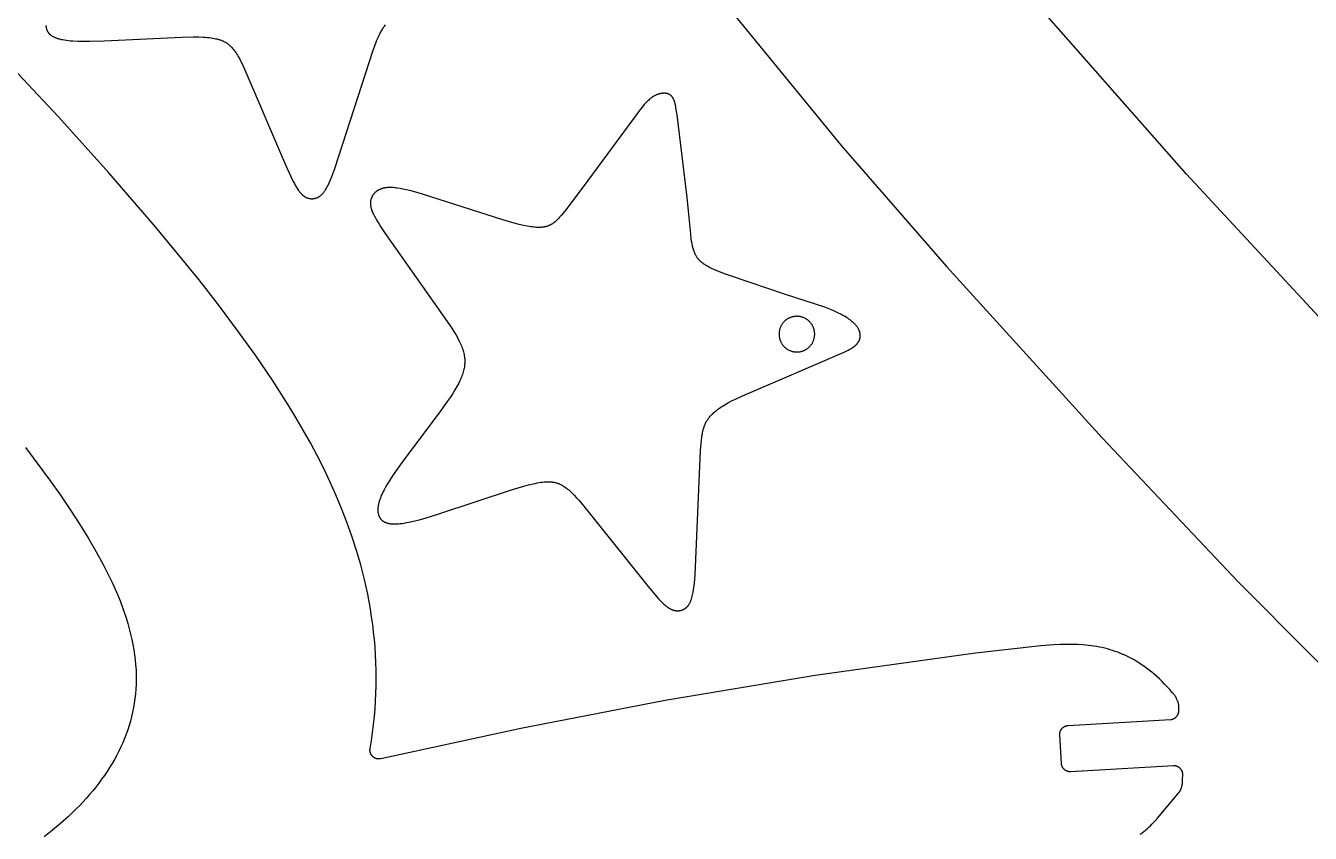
# Model space of a CAD drawing. Header units: millimetres. Extents: x -13379 to -9942, y 7 to 1157.
# Drawn here: x -11876.4 to -11588.4, y 813.5 to 994.6 of the extents above; entities that cross this region are included whole.
import ezdxf

# ---------------------------------------------------------------- set-up
doc = ezdxf.new("R2010")
doc.units = ezdxf.units.MM
doc.header["$MEASUREMENT"] = 0
doc.layers.add('SECCIONES', color=7, linetype='Continuous')
doc.layers.add('TABLERO COMPLETO', color=7, linetype='Continuous')

msp = doc.modelspace()

# ---------------------------------------------------------------- linework, layer by layer
at = {"layer": 'SECCIONES'}
msp.add_lwpolyline([(-11699.5, 925.45), (-11699.5, 925.59), (-11699.51, 925.73), (-11699.52, 925.87), (-11699.54, 926), (-11699.56, 926.14), (-11699.59, 926.28), (-11699.62, 926.41), (-11699.66, 926.55), (-11699.7, 926.68), (-11699.74, 926.81), (-11699.79, 926.94), (-11699.84, 927.07), (-11699.9, 927.2), (-11699.96, 927.32), (-11700.03, 927.44), (-11700.1, 927.56), (-11700.18, 927.68), (-11700.26, 927.79), (-11700.34, 927.9), (-11700.43, 928.01), (-11700.52, 928.12), (-11700.61, 928.22), (-11700.71, 928.32), (-11700.81, 928.41), (-11700.92, 928.5), (-11701.02, 928.59), (-11701.13, 928.67), (-11701.25, 928.75), (-11701.36, 928.83), (-11701.48, 928.9), (-11701.6, 928.97), (-11701.73, 929.03), (-11701.85, 929.09), (-11701.98, 929.15), (-11702.11, 929.2), (-11702.24, 929.25), (-11702.37, 929.29), (-11702.51, 929.32), (-11702.64, 929.36), (-11702.78, 929.38), (-11702.91, 929.41), (-11703.05, 929.43), (-11703.19, 929.44), (-11703.33, 929.45), (-11703.47, 929.45), (-11703.61, 929.45), (-11703.74, 929.44), (-11703.88, 929.43), (-11704.02, 929.42), (-11704.16, 929.4), (-11704.29, 929.37), (-11704.43, 929.34), (-11704.57, 929.31), (-11704.7, 929.27), (-11704.83, 929.22), (-11704.96, 929.18), (-11705.09, 929.12), (-11705.21, 929.07), (-11705.34, 929), (-11705.46, 928.94), (-11705.58, 928.87), (-11705.7, 928.79), (-11705.81, 928.72), (-11705.93, 928.63), (-11706.03, 928.55), (-11706.14, 928.46), (-11706.24, 928.36), (-11706.34, 928.27), (-11706.44, 928.17), (-11706.53, 928.06), (-11706.62, 927.96), (-11706.7, 927.85), (-11706.79, 927.73), (-11706.86, 927.62), (-11706.94, 927.5), (-11707.01, 927.38), (-11707.07, 927.26), (-11707.13, 927.13), (-11707.19, 927.01), (-11707.24, 926.88), (-11707.29, 926.75), (-11707.33, 926.61), (-11707.37, 926.48), (-11707.4, 926.35), (-11707.43, 926.21), (-11707.45, 926.07), (-11707.47, 925.94), (-11707.49, 925.8), (-11707.5, 925.66), (-11707.5, 925.52), (-11707.5, 925.38), (-11707.5, 925.24), (-11707.49, 925.1), (-11707.47, 924.97), (-11707.45, 924.83), (-11707.43, 924.69), (-11707.4, 924.56), (-11707.37, 924.42), (-11707.33, 924.29), (-11707.29, 924.16), (-11707.24, 924.02), (-11707.19, 923.9), (-11707.13, 923.77), (-11707.07, 923.64), (-11707.01, 923.52), (-11706.94, 923.4), (-11706.86, 923.28), (-11706.79, 923.17), (-11706.7, 923.05), (-11706.62, 922.95), (-11706.53, 922.84), (-11706.44, 922.73), (-11706.34, 922.63), (-11706.24, 922.54), (-11706.14, 922.44), (-11706.03, 922.35), (-11705.93, 922.27), (-11705.81, 922.19), (-11705.7, 922.11), (-11705.58, 922.03), (-11705.46, 921.96), (-11705.34, 921.9), (-11705.21, 921.84), (-11705.09, 921.78), (-11704.96, 921.73), (-11704.83, 921.68), (-11704.7, 921.63), (-11704.57, 921.59), (-11704.43, 921.56), (-11704.29, 921.53), (-11704.16, 921.5), (-11704.02, 921.48), (-11703.88, 921.47), (-11703.74, 921.46), (-11703.61, 921.45), (-11703.47, 921.45), (-11703.33, 921.45), (-11703.19, 921.46), (-11703.05, 921.48), (-11702.91, 921.49), (-11702.78, 921.52), (-11702.64, 921.54), (-11702.51, 921.58), (-11702.37, 921.61), (-11702.24, 921.66), (-11702.11, 921.7), (-11701.98, 921.75), (-11701.85, 921.81), (-11701.73, 921.87), (-11701.6, 921.93), (-11701.48, 922), (-11701.36, 922.07), (-11701.25, 922.15), (-11701.13, 922.23), (-11701.02, 922.31), (-11700.92, 922.4), (-11700.81, 922.49), (-11700.71, 922.59), (-11700.61, 922.68), (-11700.52, 922.79), (-11700.43, 922.89), (-11700.34, 923), (-11700.26, 923.11), (-11700.18, 923.22), (-11700.1, 923.34), (-11700.03, 923.46), (-11699.96, 923.58), (-11699.9, 923.71), (-11699.84, 923.83), (-11699.79, 923.96), (-11699.74, 924.09), (-11699.7, 924.22), (-11699.66, 924.35), (-11699.62, 924.49), (-11699.59, 924.62), (-11699.56, 924.76), (-11699.54, 924.9), (-11699.52, 925.03), (-11699.51, 925.17), (-11699.5, 925.31), (-11699.5, 925.45)], dxfattribs=at)
for points in [[(-11571.07, 912.73, 0), (-11616.16, 961.29, 0), (-11677.33, 1030.93, 0)], [(-11729.33, 1011.51, 0), (-11693.54, 967.74, 0), (-11669.88, 940.56, 0), (-11635.04, 902.19, 0), (-11604.55, 869.88, 0), (-11554.99, 820.09, 0)], [(-11626.5, 813.31, 0), (-11626.08, 813.61, 0), (-11625.69, 813.91, 0), (-11625.3, 814.22, 0), (-11624.93, 814.54, 0), (-11624.58, 814.86, 0), (-11624.23, 815.19, 0), (-11623.9, 815.53, 0), (-11623.57, 815.87, 0), (-11623.25, 816.22, 0), (-11622.63, 816.94, 0), (-11617.99, 822.44, 0), (-11617.94, 822.5, 0), (-11617.89, 822.56, 0), (-11617.84, 822.63, 0), (-11617.79, 822.69, 0), (-11617.75, 822.76, 0), (-11617.7, 822.82, 0), (-11617.66, 822.89, 0), (-11617.61, 822.96, 0), (-11617.57, 823.03, 0), (-11617.53, 823.1, 0), (-11617.5, 823.17, 0), (-11617.46, 823.24, 0), (-11617.42, 823.32, 0), (-11617.39, 823.39, 0), (-11617.36, 823.46, 0), (-11617.33, 823.54, 0), (-11617.3, 823.61, 0), (-11617.27, 823.69, 0), (-11617.24, 823.77, 0), (-11617.22, 823.84, 0), (-11617.2, 823.92, 0), (-11617.18, 824, 0), (-11617.16, 824.08, 0), (-11617.14, 824.16, 0), (-11617.12, 824.24, 0), (-11617.11, 824.32, 0), (-11617.09, 824.39, 0), (-11617.08, 824.47, 0), (-11617.07, 824.55, 0), (-11617.06, 824.63, 0), (-11617.06, 824.71, 0), (-11617.05, 824.79, 0), (-11617, 825.63, 0), (-11616.95, 826.53, 0), (-11616.95, 826.6, 0), (-11616.95, 826.67, 0), (-11616.95, 826.73, 0), (-11616.95, 826.8, 0), (-11616.96, 826.87, 0), (-11616.97, 826.94, 0), (-11616.98, 827.01, 0), (-11617, 827.07, 0), (-11617.01, 827.14, 0), (-11617.03, 827.21, 0), (-11617.05, 827.27, 0), (-11617.07, 827.34, 0), (-11617.1, 827.4, 0), (-11617.13, 827.47, 0), (-11617.15, 827.53, 0), (-11617.19, 827.59, 0), (-11617.22, 827.65, 0), (-11617.26, 827.71, 0), (-11617.29, 827.77, 0), (-11617.33, 827.82, 0), (-11617.37, 827.88, 0), (-11617.42, 827.93, 0), (-11617.46, 827.98, 0), (-11617.51, 828.03, 0), (-11617.56, 828.08, 0), (-11617.61, 828.13, 0), (-11617.66, 828.17, 0), (-11617.71, 828.22, 0), (-11617.77, 828.26, 0), (-11617.83, 828.3, 0), (-11617.88, 828.33, 0), (-11617.94, 828.37, 0), (-11618, 828.4, 0), (-11618.06, 828.44, 0), (-11618.13, 828.46, 0), (-11618.19, 828.49, 0), (-11618.25, 828.52, 0), (-11618.32, 828.54, 0), (-11618.38, 828.56, 0), (-11618.45, 828.58, 0), (-11618.52, 828.59, 0), (-11618.58, 828.61, 0), (-11618.65, 828.62, 0), (-11618.72, 828.63, 0), (-11618.79, 828.64, 0), (-11618.86, 828.64, 0), (-11618.93, 828.64, 0), (-11618.99, 828.64, 0), (-11619.06, 828.64, 0), (-11642.07, 827.32, 0), (-11642.13, 827.31, 0), (-11642.2, 827.31, 0), (-11642.27, 827.31, 0), (-11642.34, 827.32, 0), (-11642.41, 827.33, 0), (-11642.47, 827.33, 0), (-11642.54, 827.35, 0), (-11642.61, 827.36, 0), (-11642.68, 827.37, 0), (-11642.74, 827.39, 0), (-11642.81, 827.41, 0), (-11642.87, 827.44, 0), (-11642.93, 827.46, 0), (-11643, 827.49, 0), (-11643.06, 827.52, 0), (-11643.12, 827.55, 0), (-11643.18, 827.58, 0), (-11643.24, 827.62, 0), (-11643.3, 827.65, 0), (-11643.35, 827.69, 0), (-11643.41, 827.73, 0), (-11643.46, 827.78, 0), (-11643.51, 827.82, 0), (-11643.56, 827.87, 0), (-11643.61, 827.91, 0), (-11643.66, 827.96, 0), (-11643.7, 828.01, 0), (-11643.75, 828.07, 0), (-11643.79, 828.12, 0), (-11643.83, 828.18, 0), (-11643.86, 828.23, 0), (-11643.9, 828.29, 0), (-11643.93, 828.35, 0), (-11643.97, 828.41, 0), (-11644, 828.47, 0), (-11644.02, 828.54, 0), (-11644.05, 828.6, 0), (-11644.07, 828.66, 0), (-11644.09, 828.73, 0), (-11644.11, 828.79, 0), (-11644.13, 828.86, 0), (-11644.14, 828.93, 0), (-11644.16, 828.99, 0), (-11644.16, 829.06, 0), (-11644.17, 829.13, 0), (-11644.18, 829.2, 0), (-11644.54, 835.59, 0), (-11644.55, 835.66, 0), (-11644.55, 835.72, 0), (-11644.55, 835.79, 0), (-11644.54, 835.86, 0), (-11644.54, 835.93, 0), (-11644.53, 836, 0), (-11644.52, 836.06, 0), (-11644.5, 836.13, 0), (-11644.49, 836.2, 0), (-11644.47, 836.26, 0), (-11644.45, 836.33, 0), (-11644.43, 836.39, 0), (-11644.4, 836.46, 0), (-11644.37, 836.52, 0), (-11644.34, 836.58, 0), (-11644.31, 836.64, 0), (-11644.28, 836.7, 0), (-11644.25, 836.76, 0), (-11644.21, 836.82, 0), (-11644.17, 836.87, 0), (-11644.13, 836.93, 0), (-11644.09, 836.98, 0), (-11644.04, 837.03, 0), (-11643.99, 837.08, 0), (-11643.95, 837.13, 0), (-11643.9, 837.18, 0), (-11643.85, 837.22, 0), (-11643.79, 837.27, 0), (-11643.74, 837.31, 0), (-11643.68, 837.35, 0), (-11643.63, 837.39, 0), (-11643.57, 837.42, 0), (-11643.51, 837.46, 0), (-11643.45, 837.49, 0), (-11643.39, 837.52, 0), (-11643.32, 837.55, 0), (-11643.26, 837.57, 0), (-11643.2, 837.59, 0), (-11643.13, 837.61, 0), (-11643.07, 837.63, 0), (-11643, 837.65, 0), (-11642.93, 837.66, 0), (-11642.87, 837.68, 0), (-11642.8, 837.69, 0), (-11642.73, 837.69, 0), (-11642.66, 837.7, 0), (-11619.74, 839.02, 0), (-11619.67, 839.02, 0), (-11619.6, 839.03, 0), (-11619.54, 839.04, 0), (-11619.47, 839.05, 0), (-11619.4, 839.07, 0), (-11619.33, 839.08, 0), (-11619.27, 839.1, 0), (-11619.2, 839.12, 0), (-11619.13, 839.15, 0), (-11619.07, 839.17, 0), (-11619.01, 839.2, 0), (-11618.94, 839.23, 0), (-11618.88, 839.27, 0), (-11618.82, 839.3, 0), (-11618.76, 839.34, 0), (-11618.71, 839.38, 0), (-11618.65, 839.42, 0), (-11618.6, 839.46, 0), (-11618.54, 839.51, 0), (-11618.49, 839.55, 0), (-11618.44, 839.6, 0), (-11618.39, 839.65, 0), (-11618.35, 839.7, 0), (-11618.3, 839.75, 0), (-11618.26, 839.81, 0), (-11618.22, 839.86, 0), (-11618.18, 839.92, 0), (-11618.14, 839.98, 0), (-11618.11, 840.04, 0), (-11618.08, 840.1, 0), (-11618.05, 840.16, 0), (-11618.02, 840.23, 0), (-11617.99, 840.29, 0), (-11617.97, 840.36, 0), (-11617.95, 840.42, 0), (-11617.93, 840.49, 0), (-11617.91, 840.56, 0), (-11617.89, 840.62, 0), (-11617.88, 840.69, 0), (-11617.87, 840.76, 0), (-11617.87, 840.83, 0), (-11617.86, 840.9, 0), (-11617.83, 841.43, 0), (-11617.82, 841.55, 0), (-11617.82, 841.66, 0), (-11617.82, 841.78, 0), (-11617.83, 841.89, 0), (-11617.84, 842.01, 0), (-11617.85, 842.12, 0), (-11617.87, 842.24, 0), (-11617.88, 842.35, 0), (-11617.91, 842.47, 0), (-11617.93, 842.58, 0), (-11617.96, 842.69, 0), (-11617.99, 842.81, 0), (-11618.03, 842.92, 0), (-11618.06, 843.03, 0), (-11618.1, 843.13, 0), (-11618.15, 843.24, 0), (-11618.34, 843.69, 0), (-11618.39, 843.79, 0), (-11618.43, 843.89, 0), (-11618.48, 843.98, 0), (-11618.53, 844.08, 0), (-11618.59, 844.17, 0), (-11618.64, 844.26, 0), (-11618.7, 844.35, 0), (-11618.76, 844.44, 0), (-11618.83, 844.52, 0), (-11618.89, 844.61, 0), (-11618.96, 844.69, 0), (-11619.03, 844.77, 0), (-11619.1, 844.85, 0), (-11619.18, 844.93, 0), (-11619.25, 845, 0), (-11619.33, 845.08, 0), (-11619.9, 845.74, 0), (-11620.47, 846.38, 0), (-11621.04, 846.99, 0), (-11621.62, 847.57, 0), (-11622.2, 848.13, 0), (-11622.77, 848.66, 0), (-11623.35, 849.17, 0), (-11623.93, 849.66, 0), (-11624.52, 850.12, 0), (-11625.1, 850.57, 0), (-11625.68, 850.99, 0), (-11626.26, 851.38, 0), (-11626.85, 851.76, 0), (-11627.43, 852.12, 0), (-11628.01, 852.46, 0), (-11628.6, 852.77, 0), (-11629.18, 853.07, 0), (-11629.77, 853.36, 0), (-11630.35, 853.62, 0), (-11630.94, 853.87, 0), (-11631.52, 854.1, 0), (-11632.11, 854.31, 0), (-11632.7, 854.51, 0), (-11633.28, 854.69, 0), (-11633.87, 854.86, 0), (-11634.47, 855.01, 0), (-11635.06, 855.15, 0), (-11635.66, 855.27, 0), (-11636.25, 855.38, 0), (-11636.86, 855.48, 0), (-11637.46, 855.57, 0), (-11638.07, 855.65, 0), (-11638.68, 855.71, 0), (-11639.3, 855.76, 0), (-11640.55, 855.84, 0), (-11641.83, 855.87, 0), (-11643.13, 855.87, 0), (-11644.48, 855.83, 0), (-11645.86, 855.77, 0), (-11648.77, 855.55, 0), (-11663.44, 853.93, 0), (-11699.36, 848.92, 0), (-11733.01, 843.26, 0), (-11765.4, 837.01, 0), (-11796.79, 830.23, 0), (-11796.86, 830.21, 0), (-11796.92, 830.2, 0), (-11796.99, 830.19, 0), (-11797.06, 830.18, 0), (-11797.13, 830.18, 0), (-11797.2, 830.18, 0), (-11797.27, 830.18, 0), (-11797.34, 830.18, 0), (-11797.41, 830.18, 0), (-11797.47, 830.19, 0), (-11797.54, 830.2, 0), (-11797.61, 830.21, 0), (-11797.68, 830.23, 0), (-11797.75, 830.24, 0), (-11797.81, 830.26, 0), (-11797.88, 830.28, 0), (-11797.94, 830.31, 0), (-11798.01, 830.33, 0), (-11798.07, 830.36, 0), (-11798.13, 830.39, 0), (-11798.19, 830.42, 0), (-11798.25, 830.46, 0), (-11798.31, 830.49, 0), (-11798.37, 830.53, 0), (-11798.43, 830.57, 0), (-11798.48, 830.61, 0), (-11798.54, 830.66, 0), (-11798.59, 830.7, 0), (-11798.64, 830.75, 0), (-11798.69, 830.8, 0), (-11798.73, 830.85, 0), (-11798.78, 830.91, 0), (-11798.82, 830.96, 0), (-11798.86, 831.01, 0), (-11798.9, 831.07, 0), (-11798.94, 831.13, 0), (-11798.97, 831.19, 0), (-11799.01, 831.25, 0), (-11799.04, 831.31, 0), (-11799.07, 831.38, 0), (-11799.09, 831.44, 0), (-11799.12, 831.5, 0), (-11799.14, 831.57, 0), (-11799.16, 831.64, 0), (-11799.18, 831.7, 0), (-11799.19, 831.77, 0), (-11799.2, 831.84, 0), (-11799.22, 831.91, 0), (-11799.22, 831.97, 0), (-11799.23, 832.04, 0), (-11799.23, 832.11, 0), (-11799.23, 832.18, 0), (-11799.23, 832.25, 0), (-11799.23, 832.32, 0), (-11799.22, 832.39, 0), (-11799.21, 832.46, 0), (-11799.2, 832.53, 0), (-11798.91, 834.3, 0), (-11798.64, 836.09, 0), (-11798.42, 837.88, 0), (-11798.23, 839.67, 0), (-11798.08, 841.4, 0), (-11797.97, 843.13, 0), (-11797.89, 844.86, 0), (-11797.84, 846.59, 0), (-11797.82, 848.32, 0), (-11797.84, 850.05, 0), (-11797.89, 851.79, 0), (-11797.97, 853.52, 0), (-11798.08, 855.23, 0), (-11798.23, 856.94, 0), (-11798.41, 858.65, 0), (-11798.61, 860.35, 0), (-11798.85, 862.06, 0), (-11799.12, 863.75, 0), (-11799.74, 867.13, 0), (-11800.47, 870.43, 0), (-11801.3, 873.7, 0), (-11802.24, 876.94, 0), (-11803.28, 880.16, 0), (-11804.38, 883.26, 0), (-11805.58, 886.34, 0), (-11806.85, 889.38, 0), (-11808.2, 892.38, 0), (-11809.6, 895.32, 0), (-11811.07, 898.22, 0), (-11812.59, 901.08, 0), (-11814.18, 903.92, 0), (-11815.84, 906.76, 0), (-11817.54, 909.58, 0), (-11821.09, 915.12, 0), (-11824.93, 920.76, 0), (-11828.91, 926.3, 0), (-11833.22, 932.04, 0), (-11837.64, 937.7, 0), (-11847.29, 949.48, 0), (-11857.79, 961.65, 0), (-11869.09, 974.17, 0), (-11885.15, 991.19, 0)], [(-11876.49, 900.01, 0), (-11871.07, 892.76, 0), (-11868.63, 889.31, 0), (-11866.36, 885.98, 0), (-11864.27, 882.76, 0), (-11862.35, 879.66, 0), (-11860.6, 876.66, 0), (-11859.02, 873.77, 0), (-11857.61, 870.96, 0), (-11856.97, 869.6, 0), (-11856.36, 868.25, 0), (-11855.79, 866.93, 0), (-11855.27, 865.62, 0), (-11854.78, 864.34, 0), (-11854.33, 863.07, 0), (-11853.91, 861.83, 0), (-11853.53, 860.59, 0), (-11853.19, 859.38, 0), (-11852.89, 858.18, 0), (-11852.61, 856.99, 0), (-11852.38, 855.82, 0), (-11852.17, 854.67, 0), (-11852.01, 853.52, 0), (-11851.87, 852.39, 0), (-11851.77, 851.27, 0), (-11851.69, 850.17, 0), (-11851.66, 849.07, 0), (-11851.65, 847.99, 0), (-11851.67, 846.92, 0), (-11851.73, 845.85, 0), (-11851.81, 844.8, 0), (-11851.93, 843.76, 0), (-11852.07, 842.72, 0), (-11852.24, 841.7, 0), (-11852.45, 840.68, 0), (-11852.68, 839.68, 0), (-11852.94, 838.68, 0), (-11853.23, 837.69, 0), (-11853.55, 836.71, 0), (-11853.89, 835.74, 0), (-11854.26, 834.78, 0), (-11854.66, 833.83, 0), (-11855.08, 832.88, 0), (-11855.54, 831.95, 0), (-11856.01, 831.02, 0), (-11856.52, 830.1, 0), (-11857.04, 829.19, 0), (-11857.6, 828.28, 0), (-11858.17, 827.39, 0), (-11858.78, 826.5, 0), (-11859.4, 825.62, 0), (-11860.05, 824.75, 0), (-11860.72, 823.89, 0), (-11861.41, 823.04, 0), (-11862.13, 822.19, 0), (-11862.87, 821.35, 0), (-11863.63, 820.52, 0), (-11864.4, 819.7, 0), (-11865.2, 818.89, 0), (-11866.86, 817.29, 0), (-11868.59, 815.73, 0), (-11870.39, 814.19, 0), (-11872.25, 812.69, 0)]]:
    msp.add_polyline3d(points, dxfattribs=at)
at = {"layer": 'TABLERO COMPLETO'}
for points in [[(-11871.89, 994.64), (-11871.89, 994.58), (-11871.89, 994.53), (-11871.88, 994.47), (-11871.88, 994.42), (-11871.87, 994.37), (-11871.87, 994.32), (-11871.86, 994.26), (-11871.85, 994.21), (-11871.84, 994.16), (-11871.83, 994.11), (-11871.82, 994.06), (-11871.81, 994.01), (-11871.8, 993.96), (-11871.78, 993.91), (-11871.77, 993.86), (-11871.75, 993.81), (-11871.74, 993.77), (-11871.72, 993.72), (-11871.7, 993.67), (-11871.68, 993.63), (-11871.66, 993.58), (-11871.64, 993.53), (-11871.62, 993.49), (-11871.59, 993.44), (-11871.57, 993.4), (-11871.54, 993.36), (-11871.52, 993.31), (-11871.49, 993.27), (-11871.46, 993.23), (-11871.44, 993.18), (-11871.41, 993.14), (-11871.38, 993.1), (-11871.34, 993.06), (-11871.31, 993.02), (-11871.28, 992.98), (-11871.24, 992.94), (-11871.21, 992.9), (-11871.17, 992.86), (-11871.14, 992.82), (-11871.1, 992.78), (-11871.06, 992.74), (-11871.02, 992.71), (-11870.98, 992.67), (-11870.93, 992.63), (-11870.85, 992.56), (-11870.76, 992.49), (-11870.66, 992.42), (-11870.56, 992.36), (-11870.46, 992.29), (-11870.35, 992.23), (-11870.24, 992.17), (-11870.12, 992.11), (-11870, 992.05), (-11869.87, 991.99), (-11869.74, 991.94), (-11869.6, 991.89), (-11869.46, 991.83), (-11869.31, 991.78), (-11869.16, 991.74), (-11869, 991.69), (-11868.84, 991.65), (-11868.67, 991.6), (-11868.49, 991.56), (-11868.12, 991.49), (-11867.72, 991.42), (-11867.29, 991.36), (-11866.84, 991.31), (-11866.35, 991.26), (-11865.83, 991.22), (-11864.69, 991.17), (-11863.42, 991.14), (-11862.01, 991.14), (-11858.83, 991.22), (-11841.43, 992.06), (-11838.81, 992.1), (-11837.67, 992.09), (-11836.63, 992.05), (-11836.16, 992.02), (-11835.71, 991.99), (-11835.28, 991.95), (-11834.87, 991.9), (-11834.49, 991.84), (-11834.13, 991.78), (-11833.79, 991.71), (-11833.47, 991.64), (-11833.31, 991.6), (-11833.16, 991.56), (-11833.02, 991.51), (-11832.87, 991.47), (-11832.73, 991.42), (-11832.6, 991.37), (-11832.47, 991.32), (-11832.34, 991.26), (-11832.21, 991.21), (-11832.09, 991.15), (-11831.97, 991.09), (-11831.85, 991.03), (-11831.73, 990.96), (-11831.62, 990.9), (-11831.51, 990.83), (-11831.4, 990.76), (-11831.29, 990.69), (-11831.19, 990.61), (-11831.08, 990.53), (-11830.98, 990.46), (-11830.88, 990.37), (-11830.78, 990.29), (-11830.68, 990.2), (-11830.59, 990.11), (-11830.49, 990.02), (-11830.4, 989.93), (-11830.3, 989.83), (-11830.21, 989.73), (-11830.03, 989.52), (-11829.85, 989.3), (-11829.67, 989.07), (-11829.49, 988.83), (-11829.31, 988.58), (-11829.14, 988.31), (-11828.96, 988.03), (-11828.79, 987.74), (-11828.44, 987.12), (-11828.1, 986.45), (-11827.75, 985.74), (-11827.04, 984.2), (-11818.15, 963.44), (-11816.99, 960.83), (-11816.45, 959.71), (-11816.18, 959.2), (-11815.92, 958.72), (-11815.66, 958.28), (-11815.52, 958.08), (-11815.39, 957.88), (-11815.26, 957.7), (-11815.13, 957.52), (-11815, 957.35), (-11814.87, 957.19), (-11814.74, 957.04), (-11814.67, 956.97), (-11814.61, 956.91), (-11814.54, 956.84), (-11814.47, 956.77), (-11814.41, 956.71), (-11814.34, 956.65), (-11814.27, 956.6), (-11814.21, 956.54), (-11814.14, 956.49), (-11814.07, 956.44), (-11814, 956.39), (-11813.93, 956.34), (-11813.86, 956.3), (-11813.8, 956.26), (-11813.73, 956.22), (-11813.66, 956.18), (-11813.59, 956.14), (-11813.52, 956.11), (-11813.44, 956.08), (-11813.37, 956.05), (-11813.3, 956.02), (-11813.23, 955.99), (-11813.16, 955.97), (-11813.08, 955.95), (-11813.01, 955.93), (-11812.94, 955.91), (-11812.86, 955.89), (-11812.79, 955.87), (-11812.72, 955.86), (-11812.64, 955.85), (-11812.57, 955.84), (-11812.49, 955.83), (-11812.42, 955.83), (-11812.34, 955.82), (-11812.26, 955.82), (-11812.19, 955.82), (-11812.11, 955.83), (-11812.03, 955.83), (-11811.96, 955.84), (-11811.88, 955.84), (-11811.8, 955.86), (-11811.73, 955.87), (-11811.65, 955.88), (-11811.57, 955.9), (-11811.49, 955.92), (-11811.42, 955.94), (-11811.34, 955.96), (-11811.26, 955.99), (-11811.18, 956.02), (-11811.11, 956.05), (-11811.03, 956.08), (-11810.95, 956.12), (-11810.88, 956.16), (-11810.8, 956.2), (-11810.72, 956.24), (-11810.65, 956.29), (-11810.57, 956.34), (-11810.49, 956.39), (-11810.42, 956.45), (-11810.34, 956.51), (-11810.27, 956.57), (-11810.19, 956.64), (-11810.11, 956.71), (-11810.04, 956.78), (-11809.96, 956.85), (-11809.89, 956.93), (-11809.81, 957.02), (-11809.74, 957.1), (-11809.67, 957.19), (-11809.59, 957.29), (-11809.52, 957.38), (-11809.44, 957.49), (-11809.37, 957.59), (-11809.29, 957.7), (-11809.15, 957.93), (-11809, 958.18), (-11808.85, 958.45), (-11808.7, 958.73), (-11808.55, 959.04), (-11808.4, 959.36), (-11808.09, 960.06), (-11807.78, 960.84), (-11807.12, 962.63), (-11798.49, 989.17), (-11797.93, 990.68), (-11797.67, 991.35), (-11797.41, 991.96), (-11797.15, 992.52), (-11797.03, 992.78), (-11796.9, 993.02), (-11796.78, 993.26), (-11796.65, 993.48), (-11796.53, 993.7), (-11796.4, 993.9), (-11796.27, 994.09), (-11796.14, 994.28), (-11796.01, 994.45), (-11795.88, 994.62), (-11795.74, 994.78)], [(-11706.04, 934.33), (-11718.39, 938.5), (-11719.75, 939), (-11721, 939.48), (-11721.58, 939.72), (-11722.13, 939.95), (-11722.64, 940.19), (-11723.12, 940.43), (-11723.34, 940.55), (-11723.56, 940.67), (-11723.77, 940.79), (-11723.98, 940.91), (-11724.17, 941.04), (-11724.36, 941.17), (-11724.54, 941.3), (-11724.71, 941.43), (-11724.87, 941.56), (-11725.03, 941.7), (-11725.18, 941.84), (-11725.25, 941.91), (-11725.32, 941.98), (-11725.39, 942.06), (-11725.45, 942.13), (-11725.52, 942.2), (-11725.58, 942.28), (-11725.65, 942.36), (-11725.71, 942.43), (-11725.76, 942.51), (-11725.82, 942.59), (-11725.88, 942.67), (-11725.93, 942.75), (-11725.99, 942.84), (-11726.04, 942.92), (-11726.09, 943), (-11726.14, 943.09), (-11726.23, 943.27), (-11726.32, 943.45), (-11726.4, 943.63), (-11726.48, 943.82), (-11726.55, 944.02), (-11726.62, 944.22), (-11726.69, 944.42), (-11726.75, 944.64), (-11726.81, 944.85), (-11726.87, 945.08), (-11726.92, 945.3), (-11727.01, 945.78), (-11727.1, 946.27), (-11727.18, 946.79), (-11727.31, 947.9), (-11728.08, 956.09), (-11730.37, 974.62), (-11730.53, 975.79), (-11730.62, 976.3), (-11730.66, 976.54), (-11730.71, 976.77), (-11730.76, 976.99), (-11730.81, 977.2), (-11730.86, 977.4), (-11730.92, 977.59), (-11730.95, 977.68), (-11730.99, 977.77), (-11731.02, 977.86), (-11731.05, 977.94), (-11731.09, 978.03), (-11731.13, 978.11), (-11731.16, 978.18), (-11731.2, 978.26), (-11731.24, 978.33), (-11731.28, 978.4), (-11731.33, 978.47), (-11731.37, 978.54), (-11731.42, 978.6), (-11731.46, 978.66), (-11731.51, 978.72), (-11731.56, 978.78), (-11731.61, 978.83), (-11731.64, 978.86), (-11731.66, 978.89), (-11731.69, 978.91), (-11731.72, 978.94), (-11731.75, 978.96), (-11731.77, 978.98), (-11731.8, 979.01), (-11731.83, 979.03), (-11731.86, 979.05), (-11731.89, 979.07), (-11731.92, 979.09), (-11731.95, 979.11), (-11731.98, 979.13), (-11732.01, 979.15), (-11732.04, 979.17), (-11732.07, 979.19), (-11732.1, 979.2), (-11732.13, 979.22), (-11732.16, 979.24), (-11732.2, 979.25), (-11732.23, 979.27), (-11732.26, 979.28), (-11732.33, 979.31), (-11732.4, 979.34), (-11732.46, 979.36), (-11732.53, 979.38), (-11732.61, 979.4), (-11732.68, 979.41), (-11732.75, 979.43), (-11732.83, 979.44), (-11732.9, 979.45), (-11732.98, 979.46), (-11733.05, 979.47), (-11733.13, 979.47), (-11733.21, 979.48), (-11733.29, 979.48), (-11733.37, 979.48), (-11733.45, 979.47), (-11733.53, 979.47), (-11733.61, 979.46), (-11733.69, 979.45), (-11733.77, 979.44), (-11733.86, 979.43), (-11733.94, 979.42), (-11734.02, 979.4), (-11734.11, 979.39), (-11734.19, 979.37), (-11734.27, 979.35), (-11734.36, 979.33), (-11734.44, 979.3), (-11734.53, 979.28), (-11734.61, 979.25), (-11734.7, 979.22), (-11734.78, 979.19), (-11734.87, 979.16), (-11734.95, 979.12), (-11735.04, 979.08), (-11735.13, 979.04), (-11735.21, 979), (-11735.3, 978.96), (-11735.39, 978.92), (-11735.47, 978.87), (-11735.56, 978.82), (-11735.65, 978.77), (-11735.74, 978.71), (-11735.82, 978.65), (-11736, 978.53), (-11736.18, 978.4), (-11736.36, 978.26), (-11736.55, 978.11), (-11736.73, 977.94), (-11736.92, 977.77), (-11737.11, 977.58), (-11737.31, 977.38), (-11737.51, 977.17), (-11737.71, 976.94), (-11738.13, 976.46), (-11738.56, 975.92), (-11739.02, 975.34), (-11751.42, 958.51), (-11755.56, 953.05), (-11756.33, 952.09), (-11756.7, 951.67), (-11756.87, 951.48), (-11757.04, 951.3), (-11757.22, 951.12), (-11757.39, 950.96), (-11757.56, 950.8), (-11757.72, 950.65), (-11757.89, 950.51), (-11757.98, 950.45), (-11758.06, 950.38), (-11758.15, 950.32), (-11758.24, 950.26), (-11758.32, 950.2), (-11758.41, 950.15), (-11758.5, 950.09), (-11758.59, 950.04), (-11758.68, 949.99), (-11758.77, 949.95), (-11758.86, 949.9), (-11758.95, 949.86), (-11759.04, 949.82), (-11759.14, 949.78), (-11759.23, 949.74), (-11759.33, 949.7), (-11759.43, 949.67), (-11759.53, 949.64), (-11759.63, 949.61), (-11759.73, 949.58), (-11759.83, 949.55), (-11759.94, 949.53), (-11760.04, 949.51), (-11760.15, 949.49), (-11760.26, 949.47), (-11760.37, 949.45), (-11760.49, 949.43), (-11760.6, 949.42), (-11760.72, 949.41), (-11760.84, 949.4), (-11761.09, 949.39), (-11761.34, 949.38), (-11761.61, 949.38), (-11761.9, 949.4), (-11762.19, 949.41), (-11762.51, 949.44), (-11762.84, 949.48), (-11763.19, 949.53), (-11763.56, 949.59), (-11763.95, 949.66), (-11764.81, 949.84), (-11765.78, 950.07), (-11766.87, 950.36), (-11769.43, 951.09), (-11787.47, 956.86), (-11789.46, 957.42), (-11790.32, 957.65), (-11791.11, 957.83), (-11791.83, 957.99), (-11792.49, 958.11), (-11793.1, 958.21), (-11793.39, 958.25), (-11793.67, 958.28), (-11793.93, 958.3), (-11794.19, 958.32), (-11794.44, 958.33), (-11794.69, 958.33), (-11794.92, 958.33), (-11795.15, 958.32), (-11795.37, 958.3), (-11795.58, 958.28), (-11795.79, 958.25), (-11795.89, 958.24), (-11795.99, 958.22), (-11796.09, 958.2), (-11796.18, 958.18), (-11796.28, 958.15), (-11796.37, 958.13), (-11796.46, 958.1), (-11796.55, 958.08), (-11796.64, 958.05), (-11796.72, 958.02), (-11796.81, 957.99), (-11796.89, 957.95), (-11796.98, 957.92), (-11797.06, 957.88), (-11797.14, 957.84), (-11797.22, 957.81), (-11797.29, 957.77), (-11797.37, 957.72), (-11797.44, 957.68), (-11797.52, 957.64), (-11797.59, 957.59), (-11797.66, 957.54), (-11797.73, 957.49), (-11797.79, 957.44), (-11797.86, 957.39), (-11797.92, 957.34), (-11797.99, 957.29), (-11798.05, 957.23), (-11798.11, 957.18), (-11798.17, 957.12), (-11798.23, 957.06), (-11798.28, 957), (-11798.34, 956.94), (-11798.39, 956.88), (-11798.44, 956.81), (-11798.49, 956.75), (-11798.54, 956.68), (-11798.58, 956.62), (-11798.63, 956.55), (-11798.67, 956.48), (-11798.71, 956.41), (-11798.75, 956.34), (-11798.79, 956.27), (-11798.83, 956.2), (-11798.86, 956.12), (-11798.89, 956.05), (-11798.92, 955.97), (-11798.95, 955.89), (-11798.98, 955.82), (-11799, 955.74), (-11799.03, 955.66), (-11799.05, 955.58), (-11799.07, 955.5), (-11799.08, 955.41), (-11799.1, 955.33), (-11799.11, 955.24), (-11799.12, 955.16), (-11799.13, 955.07), (-11799.13, 954.98), (-11799.14, 954.89), (-11799.14, 954.8), (-11799.13, 954.71), (-11799.13, 954.62), (-11799.12, 954.53), (-11799.12, 954.43), (-11799.1, 954.34), (-11799.09, 954.24), (-11799.07, 954.14), (-11799.05, 954.04), (-11799.03, 953.94), (-11799.01, 953.83), (-11798.98, 953.73), (-11798.95, 953.62), (-11798.92, 953.51), (-11798.88, 953.41), (-11798.85, 953.29), (-11798.76, 953.06), (-11798.67, 952.83), (-11798.56, 952.58), (-11798.44, 952.33), (-11798.31, 952.07), (-11798.17, 951.79), (-11798.01, 951.51), (-11797.67, 950.91), (-11797.27, 950.26), (-11796.83, 949.57), (-11795.81, 948.03), (-11781.88, 928.31), (-11780.87, 926.77), (-11780.42, 926.05), (-11780.01, 925.35), (-11779.63, 924.68), (-11779.29, 924.04), (-11779.14, 923.73), (-11778.99, 923.42), (-11778.86, 923.13), (-11778.73, 922.83), (-11778.62, 922.55), (-11778.51, 922.26), (-11778.42, 921.99), (-11778.33, 921.72), (-11778.26, 921.45), (-11778.19, 921.18), (-11778.13, 920.92), (-11778.08, 920.66), (-11778.04, 920.41), (-11778.01, 920.15), (-11777.99, 919.9), (-11777.97, 919.65), (-11777.97, 919.4), (-11777.97, 919.14), (-11777.98, 918.89), (-11778, 918.63), (-11778.03, 918.37), (-11778.06, 918.11), (-11778.11, 917.84), (-11778.17, 917.57), (-11778.23, 917.3), (-11778.31, 917.01), (-11778.39, 916.72), (-11778.49, 916.43), (-11778.6, 916.13), (-11778.72, 915.81), (-11778.85, 915.49), (-11779, 915.16), (-11779.16, 914.83), (-11779.33, 914.48), (-11779.52, 914.12), (-11779.72, 913.74), (-11780.17, 912.97), (-11780.68, 912.14), (-11781.25, 911.26), (-11781.88, 910.33), (-11783.31, 908.33), (-11792.01, 896.75), (-11793.52, 894.63), (-11794.19, 893.64), (-11794.8, 892.7), (-11795.35, 891.81), (-11795.83, 890.96), (-11796.05, 890.56), (-11796.25, 890.16), (-11796.44, 889.78), (-11796.61, 889.41), (-11796.76, 889.04), (-11796.9, 888.69), (-11797.02, 888.35), (-11797.13, 888.02), (-11797.17, 887.86), (-11797.22, 887.7), (-11797.26, 887.55), (-11797.29, 887.39), (-11797.33, 887.24), (-11797.36, 887.09), (-11797.38, 886.94), (-11797.4, 886.8), (-11797.42, 886.66), (-11797.43, 886.52), (-11797.45, 886.38), (-11797.45, 886.25), (-11797.46, 886.12), (-11797.46, 885.99), (-11797.45, 885.86), (-11797.45, 885.74), (-11797.44, 885.62), (-11797.43, 885.5), (-11797.41, 885.38), (-11797.39, 885.27), (-11797.37, 885.16), (-11797.34, 885.05), (-11797.31, 884.94), (-11797.29, 884.89), (-11797.28, 884.84), (-11797.26, 884.79), (-11797.24, 884.74), (-11797.22, 884.69), (-11797.2, 884.64), (-11797.18, 884.59), (-11797.16, 884.55), (-11797.14, 884.5), (-11797.11, 884.45), (-11797.09, 884.41), (-11797.06, 884.36), (-11797.04, 884.32), (-11797.01, 884.28), (-11796.98, 884.23), (-11796.96, 884.19), (-11796.93, 884.15), (-11796.9, 884.11), (-11796.87, 884.07), (-11796.84, 884.03), (-11796.8, 883.99), (-11796.77, 883.95), (-11796.74, 883.91), (-11796.7, 883.88), (-11796.67, 883.84), (-11796.63, 883.8), (-11796.6, 883.77), (-11796.56, 883.73), (-11796.52, 883.7), (-11796.48, 883.67), (-11796.44, 883.63), (-11796.4, 883.6), (-11796.36, 883.57), (-11796.32, 883.54), (-11796.27, 883.51), (-11796.23, 883.48), (-11796.19, 883.45), (-11796.14, 883.43), (-11796.09, 883.4), (-11796.05, 883.37), (-11796, 883.35), (-11795.95, 883.32), (-11795.9, 883.3), (-11795.85, 883.27), (-11795.75, 883.23), (-11795.64, 883.18), (-11795.53, 883.14), (-11795.42, 883.11), (-11795.3, 883.07), (-11795.18, 883.04), (-11795.05, 883.01), (-11794.92, 882.98), (-11794.79, 882.96), (-11794.65, 882.94), (-11794.51, 882.92), (-11794.37, 882.91), (-11794.22, 882.9), (-11794.06, 882.89), (-11793.9, 882.88), (-11793.74, 882.88), (-11793.57, 882.88), (-11793.39, 882.89), (-11793.21, 882.9), (-11792.83, 882.92), (-11792.43, 882.96), (-11792, 883.02), (-11791.55, 883.09), (-11791.06, 883.18), (-11790.55, 883.28), (-11789.44, 883.53), (-11788.21, 883.84), (-11786.85, 884.22), (-11783.81, 885.15), (-11767.27, 890.62), (-11764.75, 891.36), (-11763.65, 891.65), (-11762.65, 891.89), (-11762.18, 891.99), (-11761.73, 892.08), (-11761.31, 892.15), (-11760.91, 892.22), (-11760.53, 892.27), (-11760.16, 892.3), (-11759.82, 892.33), (-11759.49, 892.34), (-11759.33, 892.35), (-11759.17, 892.34), (-11759.02, 892.34), (-11758.87, 892.34), (-11758.72, 892.33), (-11758.57, 892.31), (-11758.43, 892.3), (-11758.29, 892.28), (-11758.16, 892.26), (-11758.02, 892.24), (-11757.89, 892.22), (-11757.76, 892.19), (-11757.63, 892.16), (-11757.51, 892.12), (-11757.38, 892.09), (-11757.26, 892.05), (-11757.14, 892.01), (-11757.01, 891.96), (-11756.89, 891.92), (-11756.77, 891.87), (-11756.65, 891.82), (-11756.54, 891.76), (-11756.42, 891.7), (-11756.3, 891.64), (-11756.19, 891.58), (-11756.07, 891.52), (-11755.95, 891.45), (-11755.84, 891.38), (-11755.6, 891.23), (-11755.37, 891.06), (-11755.14, 890.89), (-11754.9, 890.7), (-11754.66, 890.51), (-11754.42, 890.3), (-11754.18, 890.07), (-11753.94, 889.84), (-11753.44, 889.33), (-11752.92, 888.78), (-11752.4, 888.19), (-11751.3, 886.89), (-11737.18, 869.27), (-11735.36, 867.07), (-11734.54, 866.13), (-11734.14, 865.71), (-11733.76, 865.33), (-11733.39, 864.98), (-11733.21, 864.81), (-11733.03, 864.66), (-11732.86, 864.51), (-11732.69, 864.38), (-11732.52, 864.25), (-11732.35, 864.13), (-11732.18, 864.03), (-11732.1, 863.98), (-11732.01, 863.93), (-11731.93, 863.88), (-11731.85, 863.84), (-11731.77, 863.8), (-11731.69, 863.76), (-11731.61, 863.72), (-11731.53, 863.68), (-11731.45, 863.65), (-11731.37, 863.62), (-11731.29, 863.59), (-11731.21, 863.57), (-11731.14, 863.54), (-11731.06, 863.52), (-11730.98, 863.5), (-11730.9, 863.48), (-11730.83, 863.47), (-11730.75, 863.45), (-11730.67, 863.44), (-11730.6, 863.43), (-11730.52, 863.42), (-11730.44, 863.42), (-11730.37, 863.41), (-11730.29, 863.41), (-11730.22, 863.41), (-11730.14, 863.41), (-11730.06, 863.42), (-11729.99, 863.42), (-11729.91, 863.43), (-11729.84, 863.44), (-11729.76, 863.45), (-11729.69, 863.46), (-11729.62, 863.48), (-11729.54, 863.49), (-11729.47, 863.51), (-11729.39, 863.53), (-11729.32, 863.56), (-11729.25, 863.58), (-11729.18, 863.61), (-11729.1, 863.63), (-11729.03, 863.67), (-11728.96, 863.7), (-11728.89, 863.73), (-11728.82, 863.77), (-11728.75, 863.81), (-11728.68, 863.85), (-11728.61, 863.89), (-11728.55, 863.94), (-11728.48, 863.99), (-11728.41, 864.04), (-11728.35, 864.09), (-11728.28, 864.15), (-11728.22, 864.21), (-11728.16, 864.27), (-11728.09, 864.33), (-11728.03, 864.4), (-11727.97, 864.46), (-11727.91, 864.54), (-11727.86, 864.61), (-11727.8, 864.69), (-11727.74, 864.77), (-11727.69, 864.85), (-11727.63, 864.94), (-11727.58, 865.03), (-11727.53, 865.12), (-11727.48, 865.22), (-11727.43, 865.32), (-11727.38, 865.42), (-11727.33, 865.53), (-11727.28, 865.64), (-11727.24, 865.75), (-11727.19, 865.87), (-11727.15, 865.99), (-11727.11, 866.12), (-11727.03, 866.38), (-11726.95, 866.66), (-11726.88, 866.96), (-11726.81, 867.27), (-11726.75, 867.6), (-11726.69, 867.95), (-11726.58, 868.71), (-11726.49, 869.54), (-11726.33, 871.45), (-11725.12, 899.33), (-11724.99, 900.94), (-11724.91, 901.65), (-11724.83, 902.31), (-11724.73, 902.91), (-11724.68, 903.2), (-11724.63, 903.47), (-11724.57, 903.73), (-11724.51, 903.98), (-11724.44, 904.21), (-11724.38, 904.44), (-11724.3, 904.66), (-11724.23, 904.88), (-11724.15, 905.08), (-11724.06, 905.28), (-11723.98, 905.47), (-11723.88, 905.66), (-11723.78, 905.84), (-11723.68, 906.01), (-11723.57, 906.19), (-11723.46, 906.36), (-11723.34, 906.53), (-11723.21, 906.69), (-11723.08, 906.86), (-11722.93, 907.02), (-11722.79, 907.19), (-11722.63, 907.35), (-11722.47, 907.52), (-11722.3, 907.68), (-11722.12, 907.85), (-11721.93, 908.01), (-11721.73, 908.18), (-11721.52, 908.35), (-11721.3, 908.52), (-11721.07, 908.69), (-11720.83, 908.87), (-11720.58, 909.04), (-11720.31, 909.22), (-11720.04, 909.39), (-11719.45, 909.74), (-11718.82, 910.1), (-11718.14, 910.46), (-11717.41, 910.82), (-11715.83, 911.56), (-11692.9, 921.44), (-11692.44, 921.65), (-11692.02, 921.86), (-11691.64, 922.06), (-11691.46, 922.16), (-11691.29, 922.25), (-11691.13, 922.35), (-11690.98, 922.45), (-11690.83, 922.55), (-11690.69, 922.66), (-11690.55, 922.76), (-11690.49, 922.81), (-11690.43, 922.87), (-11690.37, 922.92), (-11690.31, 922.98), (-11690.25, 923.03), (-11690.19, 923.09), (-11690.13, 923.15), (-11690.08, 923.2), (-11690.03, 923.26), (-11689.98, 923.32), (-11689.93, 923.38), (-11689.88, 923.45), (-11689.83, 923.51), (-11689.79, 923.57), (-11689.75, 923.64), (-11689.7, 923.7), (-11689.66, 923.77), (-11689.63, 923.84), (-11689.59, 923.9), (-11689.55, 923.97), (-11689.52, 924.05), (-11689.49, 924.12), (-11689.46, 924.19), (-11689.43, 924.26), (-11689.41, 924.34), (-11689.39, 924.41), (-11689.36, 924.49), (-11689.35, 924.57), (-11689.33, 924.65), (-11689.31, 924.73), (-11689.3, 924.81), (-11689.29, 924.89), (-11689.29, 924.97), (-11689.28, 925.06), (-11689.28, 925.14), (-11689.28, 925.23), (-11689.29, 925.31), (-11689.29, 925.4), (-11689.3, 925.49), (-11689.32, 925.58), (-11689.33, 925.67), (-11689.35, 925.76), (-11689.37, 925.85), (-11689.4, 925.94), (-11689.43, 926.03), (-11689.46, 926.13), (-11689.5, 926.22), (-11689.53, 926.31), (-11689.58, 926.41), (-11689.62, 926.5), (-11689.67, 926.6), (-11689.73, 926.69), (-11689.78, 926.79), (-11689.84, 926.88), (-11689.91, 926.98), (-11689.97, 927.08), (-11690.05, 927.17), (-11690.12, 927.27), (-11690.2, 927.37), (-11690.28, 927.46), (-11690.37, 927.56), (-11690.46, 927.66), (-11690.55, 927.76), (-11690.65, 927.85), (-11690.75, 927.95), (-11690.86, 928.05), (-11691.08, 928.24), (-11691.31, 928.44), (-11691.56, 928.63), (-11691.83, 928.82), (-11692.1, 929.01), (-11692.39, 929.19), (-11692.69, 929.38), (-11693, 929.56), (-11693.32, 929.74), (-11693.65, 929.91), (-11694.33, 930.25), (-11695.03, 930.58), (-11695.76, 930.89), (-11696.49, 931.18), (-11697.24, 931.47), (-11706.04, 934.33)]]:
    msp.add_lwpolyline(points, dxfattribs=at)

doc.saveas('drawing.dxf')
